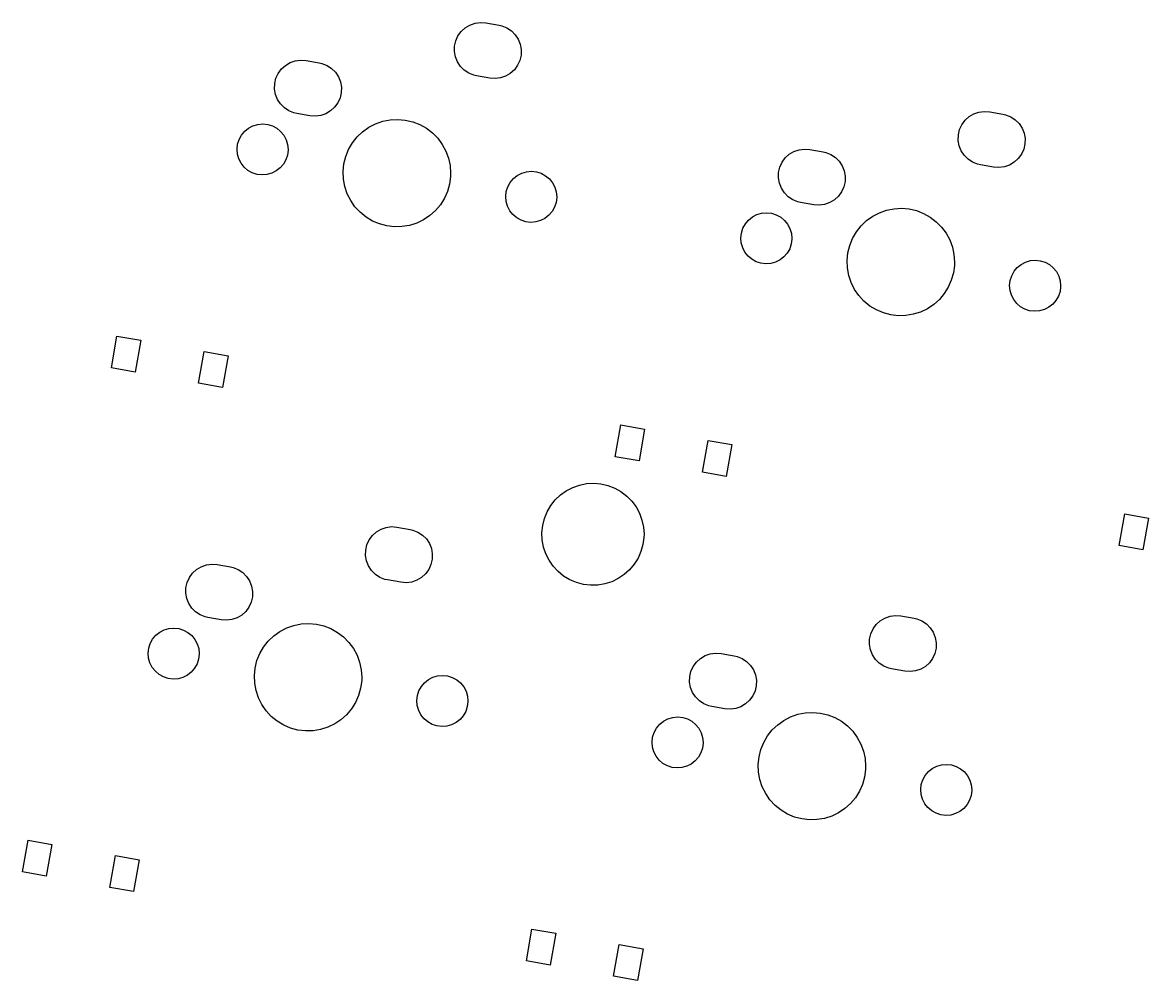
# Model space of a CAD drawing. Extents: x -73 to 324, y -180 to -25.
# Drawn here: x -69.75 to -27.83, y -98.65 to -63 of the extents above; entities that cross this region are included whole.
import ezdxf

# ---------------------------------------------------------------- set-up
doc = ezdxf.new("R2010")
doc.units = 0
doc.layers.add('BLACK', color=7, linetype='CONTINUOUS')

msp = doc.modelspace()

# ---------------------------------------------------------------- linework, layer by layer
at = {"layer": 'BLACK', "linetype": 'CONTINUOUS'}
for p, q in [((-53.4203, -63.3272), (-53.2706, -63.1914)), ((-53.2706, -63.1914), (-53.0966, -63.0886)), ((-53.0966, -63.0886), (-52.9055, -63.0228)), ((-52.9055, -63.0228), (-52.7051, -62.9967)), ((-52.7051, -62.9967), (-52.5035, -63.0115)), ((-52.5035, -63.0115), (-52.0111, -63.0983)), ((-52.0111, -63.0983), (-51.9091, -63.1219)), ((-51.9091, -63.1219), (-51.7215, -63.197)), ((-51.7215, -63.197), (-51.5527, -63.3082)), ((-53.6693, -63.871), (-53.6238, -63.6741)), ((-53.6238, -63.6741), (-53.5397, -63.4903)), ((-53.5397, -63.4903), (-53.4203, -63.3272)), ((-51.5527, -63.3082), (-51.4098, -63.4511)), ((-51.4098, -63.4511), (-51.2986, -63.6199)), ((-51.2986, -63.6199), (-51.2235, -63.8075)), ((-53.6742, -64.0731), (-53.6693, -63.871)), ((-53.6384, -64.272), (-53.6742, -64.0731)), ((-51.2235, -63.8075), (-51.1877, -64.0064)), ((-51.1877, -64.0064), (-51.1927, -64.2085)), ((-59.9652, -64.5902), (-59.7912, -64.4873)), ((-59.7912, -64.4873), (-59.6001, -64.4215)), ((-59.6001, -64.4215), (-59.3997, -64.3955)), ((-59.3997, -64.3955), (-59.1981, -64.4103)), ((-59.1981, -64.4103), (-58.7057, -64.4971)), ((-58.7057, -64.4971), (-58.6037, -64.5206)), ((-58.6037, -64.5206), (-58.4161, -64.5957)), ((-53.5634, -64.4596), (-53.6384, -64.272)), ((-53.4521, -64.6284), (-53.5634, -64.4596)), ((-51.2381, -64.4054), (-51.3223, -64.5892)), ((-51.1927, -64.2085), (-51.2381, -64.4054)), ((-60.3184, -65.0728), (-60.2343, -64.889)), ((-60.2343, -64.889), (-60.1149, -64.7259)), ((-60.1149, -64.7259), (-59.9652, -64.5902)), ((-58.4161, -64.5957), (-58.2473, -64.707)), ((-58.2473, -64.707), (-58.1044, -64.8499)), ((-58.1044, -64.8499), (-57.9932, -65.0186)), ((-53.3092, -64.7713), (-53.4521, -64.6284)), ((-53.1405, -64.8825), (-53.3092, -64.7713)), ((-52.9528, -64.9576), (-53.1405, -64.8825)), ((-52.8508, -64.9811), (-52.9528, -64.9576)), ((-52.3584, -65.068), (-52.8508, -64.9811)), ((-51.5914, -64.8881), (-51.7653, -64.9909)), ((-51.4416, -64.7523), (-51.5914, -64.8881)), ((-51.3223, -64.5892), (-51.4416, -64.7523)), ((-60.3688, -65.4718), (-60.3639, -65.2697)), ((-60.3639, -65.2697), (-60.3184, -65.0728)), ((-57.9932, -65.0186), (-57.9181, -65.2063)), ((-57.9181, -65.2063), (-57.8823, -65.4052)), ((-52.1569, -65.0828), (-52.3584, -65.068)), ((-51.9564, -65.0567), (-52.1569, -65.0828)), ((-51.7653, -64.9909), (-51.9564, -65.0567)), ((-60.333, -65.6707), (-60.3688, -65.4718)), ((-60.258, -65.8584), (-60.333, -65.6707)), ((-57.9327, -65.8042), (-58.0169, -65.9879)), ((-57.8873, -65.6072), (-57.9327, -65.8042)), ((-57.8823, -65.4052), (-57.8873, -65.6072)), ((-60.1467, -66.0271), (-60.258, -65.8584)), ((-60.0038, -66.17), (-60.1467, -66.0271)), ((-59.8351, -66.2813), (-60.0038, -66.17)), ((-58.1362, -66.151), (-58.286, -66.2868)), ((-58.0169, -65.9879), (-58.1362, -66.151)), ((-59.6474, -66.3563), (-59.8351, -66.2813)), ((-59.5454, -66.3799), (-59.6474, -66.3563)), ((-59.053, -66.4667), (-59.5454, -66.3799)), ((-58.8515, -66.4815), (-59.053, -66.4667)), ((-58.651, -66.4555), (-58.8515, -66.4815)), ((-58.4599, -66.3897), (-58.651, -66.4555)), ((-58.286, -66.2868), (-58.4599, -66.3897)), ((-56.3423, -66.6724), (-56.0652, -66.6173)), ((-56.0652, -66.6173), (-55.7831, -66.6017)), ((-55.7831, -66.6017), (-55.5017, -66.6261)), ((-55.5017, -66.6261), (-55.2264, -66.6899)), ((-34.7791, -66.7983), (-34.6597, -66.6352)), ((-34.6597, -66.6352), (-34.51, -66.4994)), ((-34.51, -66.4994), (-34.336, -66.3966)), ((-34.336, -66.3966), (-34.1449, -66.3308)), ((-34.1449, -66.3308), (-33.9445, -66.3047)), ((-33.9445, -66.3047), (-33.7429, -66.3195)), ((-33.7429, -66.3195), (-33.2505, -66.4063)), ((-33.2505, -66.4063), (-33.1486, -66.4299)), ((-33.1486, -66.4299), (-32.9609, -66.505)), ((-32.9609, -66.505), (-32.7922, -66.6162)), ((-32.7922, -66.6162), (-32.6492, -66.7591)), ((-61.6012, -67.1827), (-61.482, -67.0406)), ((-61.482, -67.0406), (-61.3375, -66.9244)), ((-61.3375, -66.9244), (-61.1732, -66.8385)), ((-61.1732, -66.8385), (-60.9954, -66.7862)), ((-60.9954, -66.7862), (-60.8107, -66.7694)), ((-60.8107, -66.7694), (-60.6263, -66.7888)), ((-60.6263, -66.7888), (-60.4492, -66.8436)), ((-60.4492, -66.8436), (-60.2861, -66.9318)), ((-60.2861, -66.9318), (-60.1433, -67.05)), ((-60.1433, -67.05), (-60.0261, -67.1936)), ((-57.2938, -67.2555), (-57.0894, -67.0605)), ((-57.0894, -67.0605), (-56.8595, -66.8962)), ((-56.8595, -66.8962), (-56.6088, -66.766)), ((-56.6088, -66.766), (-56.3423, -66.6724)), ((-55.2264, -66.6899), (-54.963, -66.7918)), ((-54.963, -66.7918), (-54.7165, -66.9299)), ((-54.7165, -66.9299), (-54.4919, -67.1013)), ((-34.9087, -67.179), (-34.8632, -66.9821)), ((-34.8632, -66.9821), (-34.7791, -66.7983)), ((-32.6492, -66.7591), (-32.538, -66.9279)), ((-32.538, -66.9279), (-32.4629, -67.1155)), ((-61.7466, -67.5219), (-61.6905, -67.3451)), ((-61.6905, -67.3451), (-61.6012, -67.1827)), ((-60.0261, -67.1936), (-59.939, -67.3574)), ((-59.939, -67.3574), (-59.8854, -67.5348)), ((-57.6106, -67.7216), (-57.4687, -67.4773)), ((-57.4687, -67.4773), (-57.2938, -67.2555)), ((-54.4919, -67.1013), (-54.2937, -67.3026)), ((-54.2937, -67.3026), (-54.1259, -67.5298)), ((-34.9136, -67.3811), (-34.9087, -67.179)), ((-34.8779, -67.58), (-34.9136, -67.3811)), ((-32.4629, -67.1155), (-32.4271, -67.3144)), ((-32.4271, -67.3144), (-32.4321, -67.5165)), ((-61.7673, -67.7061), (-61.7466, -67.5219)), ((-61.7517, -67.8909), (-61.7673, -67.7061)), ((-61.7006, -68.0691), (-61.7517, -67.8909)), ((-59.8677, -67.7459), (-59.891, -67.9298)), ((-59.8854, -67.5348), (-59.8673, -67.7194)), ((-59.8673, -67.7194), (-59.8677, -67.7459)), ((-57.7166, -67.9835), (-57.6106, -67.7216)), ((-54.1259, -67.5298), (-53.9917, -67.7785)), ((-53.9917, -67.7785), (-53.8939, -68.0435)), ((-41.3543, -68.0339), (-41.2046, -67.8982)), ((-41.2046, -67.8982), (-41.0306, -67.7953)), ((-41.0306, -67.7953), (-40.8395, -67.7295)), ((-40.8395, -67.7295), (-40.6391, -67.7035)), ((-40.6391, -67.7035), (-40.4375, -67.7183)), ((-40.4375, -67.7183), (-39.9451, -67.8051)), ((-39.9451, -67.8051), (-39.8431, -67.8286)), ((-39.8431, -67.8286), (-39.6555, -67.9037)), ((-39.6555, -67.9037), (-39.4868, -68.015)), ((-34.8028, -67.7676), (-34.8779, -67.58)), ((-34.6915, -67.9364), (-34.8028, -67.7676)), ((-32.5617, -67.8972), (-32.681, -68.0603)), ((-32.4775, -67.7134), (-32.5617, -67.8972)), ((-32.4321, -67.5165), (-32.4775, -67.7134)), ((-61.6159, -68.234), (-61.7006, -68.0691)), ((-61.5007, -68.3793), (-61.6159, -68.234)), ((-60.0411, -68.267), (-60.1622, -68.4073)), ((-59.9495, -68.1058), (-60.0411, -68.267)), ((-59.891, -67.9298), (-59.9495, -68.1058)), ((-57.8135, -68.5387), (-57.7847, -68.2576)), ((-57.7847, -68.2576), (-57.7166, -67.9835)), ((-53.8939, -68.0435), (-53.8345, -68.3197)), ((-53.8345, -68.3197), (-53.8145, -68.6015)), ((-41.5578, -68.3808), (-41.4737, -68.197)), ((-41.4737, -68.197), (-41.3543, -68.0339)), ((-39.4868, -68.015), (-39.3438, -68.1579)), ((-39.3438, -68.1579), (-39.2326, -68.3266)), ((-39.2326, -68.3266), (-39.1575, -68.5143)), ((-34.5486, -68.0793), (-34.6915, -67.9364)), ((-34.3799, -68.1905), (-34.5486, -68.0793)), ((-34.1922, -68.2656), (-34.3799, -68.1905)), ((-34.0902, -68.2891), (-34.1922, -68.2656)), ((-33.5978, -68.376), (-34.0902, -68.2891)), ((-33.0047, -68.2989), (-33.1958, -68.3647)), ((-32.8308, -68.196), (-33.0047, -68.2989)), ((-32.681, -68.0603), (-32.8308, -68.196)), ((-61.3595, -68.4995), (-61.5007, -68.3793)), ((-61.1977, -68.5899), (-61.3595, -68.4995)), ((-61.0213, -68.6472), (-61.1977, -68.5899)), ((-60.8372, -68.6692), (-61.0213, -68.6472)), ((-60.6524, -68.6549), (-60.8372, -68.6692)), ((-60.4738, -68.6051), (-60.6524, -68.6549)), ((-60.3083, -68.5215), (-60.4738, -68.6051)), ((-60.1622, -68.4073), (-60.3083, -68.5215)), ((-57.8024, -68.821), (-57.8135, -68.5387)), ((-53.8185, -68.7271), (-53.8561, -69.0071)), ((-53.8145, -68.6015), (-53.8185, -68.7271)), ((-51.4764, -68.8049), (-51.3319, -68.6887)), ((-51.3319, -68.6887), (-51.1676, -68.6028)), ((-51.1676, -68.6028), (-50.9897, -68.5505)), ((-50.9897, -68.5505), (-50.8051, -68.5337)), ((-50.8051, -68.5337), (-50.6207, -68.553)), ((-50.6207, -68.553), (-50.4436, -68.6079)), ((-50.4436, -68.6079), (-50.2805, -68.696)), ((-50.2805, -68.696), (-50.1376, -68.8142)), ((-41.6082, -68.7798), (-41.6033, -68.5777)), ((-41.6033, -68.5777), (-41.5578, -68.3808)), ((-39.1575, -68.5143), (-39.1217, -68.7132)), ((-39.1217, -68.7132), (-39.1267, -68.9152)), ((-33.3963, -68.3908), (-33.5978, -68.376)), ((-33.1958, -68.3647), (-33.3963, -68.3908)), ((-57.7517, -69.0989), (-57.8024, -68.821)), ((-57.6623, -69.3669), (-57.7517, -69.0989)), ((-53.8561, -69.0071), (-53.9328, -69.279)), ((-51.7409, -69.2861), (-51.6849, -69.1094)), ((-51.6849, -69.1094), (-51.5956, -68.9469)), ((-51.5956, -68.9469), (-51.4764, -68.8049)), ((-50.1376, -68.8142), (-50.0204, -68.9579)), ((-50.0204, -68.9579), (-49.9334, -69.1216)), ((-49.9334, -69.1216), (-49.8798, -69.2991)), ((-41.5725, -68.9787), (-41.6082, -68.7798)), ((-41.4974, -69.1664), (-41.5725, -68.9787)), ((-41.3861, -69.3351), (-41.4974, -69.1664)), ((-39.1721, -69.1122), (-39.2563, -69.2959)), ((-39.1267, -68.9152), (-39.1721, -69.1122)), ((-57.536, -69.6196), (-57.6623, -69.3669)), ((-54.047, -69.5374), (-54.1965, -69.7771)), ((-53.9328, -69.279), (-54.047, -69.5374)), ((-51.7616, -69.4704), (-51.7409, -69.2861)), ((-51.7461, -69.6551), (-51.7616, -69.4704)), ((-49.8621, -69.5102), (-49.8853, -69.6941)), ((-49.8798, -69.2991), (-49.8617, -69.4836)), ((-49.8617, -69.4836), (-49.8621, -69.5102)), ((-41.2432, -69.478), (-41.3861, -69.3351)), ((-41.0745, -69.5893), (-41.2432, -69.478)), ((-40.8868, -69.6643), (-41.0745, -69.5893)), ((-39.3756, -69.459), (-39.5254, -69.5948)), ((-39.2563, -69.2959), (-39.3756, -69.459)), ((-57.3754, -69.852), (-57.536, -69.6196)), ((-57.1836, -70.0594), (-57.3754, -69.852)), ((-54.3783, -69.9933), (-54.5887, -70.1818)), ((-54.1965, -69.7771), (-54.3783, -69.9933)), ((-51.695, -69.8334), (-51.7461, -69.6551)), ((-51.6102, -69.9983), (-51.695, -69.8334)), ((-51.4951, -70.1436), (-51.6102, -69.9983)), ((-49.9438, -69.87), (-50.0354, -70.0312)), ((-49.8853, -69.6941), (-49.9438, -69.87)), ((-40.7848, -69.6879), (-40.8868, -69.6643)), ((-40.2924, -69.7747), (-40.7848, -69.6879)), ((-40.0909, -69.7895), (-40.2924, -69.7747)), ((-39.8904, -69.7635), (-40.0909, -69.7895)), ((-39.6993, -69.6977), (-39.8904, -69.7635)), ((-39.5254, -69.5948), (-39.6993, -69.6977)), ((-37.8482, -70.074), (-37.5817, -69.9804)), ((-37.5817, -69.9804), (-37.3046, -69.9253)), ((-37.3046, -69.9253), (-37.0225, -69.9097)), ((-37.0225, -69.9097), (-36.7411, -69.9341)), ((-36.7411, -69.9341), (-36.4659, -69.9979)), ((-36.4659, -69.9979), (-36.2024, -70.0998)), ((-56.9645, -70.2378), (-57.1836, -70.0594)), ((-56.7225, -70.3835), (-56.9645, -70.2378)), ((-56.4624, -70.4937), (-56.7225, -70.3835)), ((-54.8236, -70.3388), (-55.0783, -70.4611)), ((-54.5887, -70.1818), (-54.8236, -70.3388)), ((-51.3539, -70.2637), (-51.4951, -70.1436)), ((-51.192, -70.3542), (-51.3539, -70.2637)), ((-51.0157, -70.4115), (-51.192, -70.3542)), ((-50.8316, -70.4334), (-51.0157, -70.4115)), ((-50.6467, -70.4192), (-50.8316, -70.4334)), ((-50.4682, -70.3693), (-50.6467, -70.4192)), ((-50.3027, -70.2857), (-50.4682, -70.3693)), ((-50.1566, -70.1716), (-50.3027, -70.2857)), ((-50.0354, -70.0312), (-50.1566, -70.1716)), ((-42.8406, -70.4906), (-42.7214, -70.3486)), ((-42.7214, -70.3486), (-42.5769, -70.2324)), ((-42.5769, -70.2324), (-42.4126, -70.1465)), ((-42.4126, -70.1465), (-42.2348, -70.0942)), ((-42.2348, -70.0942), (-42.0501, -70.0774)), ((-42.0501, -70.0774), (-41.8657, -70.0968)), ((-41.8657, -70.0968), (-41.6886, -70.1516)), ((-41.6886, -70.1516), (-41.5255, -70.2398)), ((-41.5255, -70.2398), (-41.3827, -70.358)), ((-41.3827, -70.358), (-41.2655, -70.5016)), ((-38.5332, -70.5635), (-38.3288, -70.3685)), ((-38.3288, -70.3685), (-38.0989, -70.2042)), ((-38.0989, -70.2042), (-37.8482, -70.074)), ((-36.2024, -70.0998), (-35.9559, -70.2379)), ((-35.9559, -70.2379), (-35.7313, -70.4093)), ((-35.7313, -70.4093), (-35.5331, -70.6106)), ((-56.1893, -70.5661), (-56.4624, -70.4937)), ((-55.9087, -70.5993), (-56.1893, -70.5661)), ((-55.6263, -70.5926), (-55.9087, -70.5993)), ((-55.3476, -70.5462), (-55.6263, -70.5926)), ((-55.0783, -70.4611), (-55.3476, -70.5462)), ((-43.0067, -71.0141), (-42.986, -70.8299)), ((-42.986, -70.8299), (-42.9299, -70.6531)), ((-42.9299, -70.6531), (-42.8406, -70.4906)), ((-41.2655, -70.5016), (-41.1784, -70.6654)), ((-41.1784, -70.6654), (-41.1249, -70.8428)), ((-41.1249, -70.8428), (-41.1068, -71.0274)), ((-38.85, -71.0296), (-38.7081, -70.7853)), ((-38.7081, -70.7853), (-38.5332, -70.5635)), ((-35.5331, -70.6106), (-35.3653, -70.8378)), ((-35.3653, -70.8378), (-35.2311, -71.0865)), ((-42.9912, -71.1989), (-43.0067, -71.0141)), ((-42.94, -71.3771), (-42.9912, -71.1989)), ((-41.1304, -71.2378), (-41.1889, -71.4138)), ((-41.1071, -71.0539), (-41.1304, -71.2378)), ((-41.1068, -71.0274), (-41.1071, -71.0539)), ((-38.956, -71.2915), (-38.85, -71.0296)), ((-35.2311, -71.0865), (-35.1333, -71.3515)), ((-42.8553, -71.542), (-42.94, -71.3771)), ((-42.7401, -71.6873), (-42.8553, -71.542)), ((-42.5989, -71.8075), (-42.7401, -71.6873)), ((-41.2805, -71.575), (-41.4016, -71.7153)), ((-41.1889, -71.4138), (-41.2805, -71.575)), ((-39.0529, -71.8467), (-39.0242, -71.5656)), ((-39.0242, -71.5656), (-38.956, -71.2915)), ((-35.1333, -71.3515), (-35.0739, -71.6277)), ((-35.0739, -71.6277), (-35.0539, -71.9095)), ((-42.4371, -71.8979), (-42.5989, -71.8075)), ((-42.2608, -71.9552), (-42.4371, -71.8979)), ((-42.0767, -71.9772), (-42.2608, -71.9552)), ((-41.8918, -71.9629), (-42.0767, -71.9772)), ((-41.7132, -71.9131), (-41.8918, -71.9629)), ((-41.5477, -71.8295), (-41.7132, -71.9131)), ((-41.4016, -71.7153), (-41.5477, -71.8295)), ((-39.0419, -72.129), (-39.0529, -71.8467)), ((-35.0579, -72.0351), (-35.0955, -72.3151)), ((-35.0539, -71.9095), (-35.0579, -72.0351)), ((-32.7158, -72.1129), (-32.5713, -71.9967)), ((-32.5713, -71.9967), (-32.407, -71.9108)), ((-32.407, -71.9108), (-32.2291, -71.8585)), ((-32.2291, -71.8585), (-32.0445, -71.8417)), ((-32.0445, -71.8417), (-31.8601, -71.861)), ((-31.8601, -71.861), (-31.683, -71.9159)), ((-31.683, -71.9159), (-31.5199, -72.004)), ((-31.5199, -72.004), (-31.377, -72.1222)), ((-38.9911, -72.4069), (-39.0419, -72.129)), ((-38.9017, -72.6749), (-38.9911, -72.4069)), ((-35.0955, -72.3151), (-35.1722, -72.587)), ((-32.9804, -72.5941), (-32.9243, -72.4174)), ((-32.9243, -72.4174), (-32.835, -72.2549)), ((-32.835, -72.2549), (-32.7158, -72.1129)), ((-31.377, -72.1222), (-31.2598, -72.2659)), ((-31.2598, -72.2659), (-31.1728, -72.4296)), ((-31.1728, -72.4296), (-31.1192, -72.6071)), ((-38.7754, -72.9276), (-38.9017, -72.6749)), ((-38.6148, -73.16), (-38.7754, -72.9276)), ((-35.2864, -72.8454), (-35.4359, -73.0851)), ((-35.1722, -72.587), (-35.2864, -72.8454)), ((-33.001, -72.7784), (-32.9804, -72.5941)), ((-32.9855, -72.9631), (-33.001, -72.7784)), ((-31.1015, -72.8182), (-31.1247, -73.0021)), ((-31.1192, -72.6071), (-31.1011, -72.7916)), ((-31.1011, -72.7916), (-31.1015, -72.8182)), ((-38.423, -73.3674), (-38.6148, -73.16)), ((-35.6177, -73.3013), (-35.8281, -73.4898)), ((-35.4359, -73.0851), (-35.6177, -73.3013)), ((-32.9344, -73.1414), (-32.9855, -72.9631)), ((-32.8497, -73.3063), (-32.9344, -73.1414)), ((-32.7345, -73.4516), (-32.8497, -73.3063)), ((-31.2748, -73.3392), (-31.396, -73.4796)), ((-31.1832, -73.178), (-31.2748, -73.3392)), ((-31.1247, -73.0021), (-31.1832, -73.178)), ((-38.2039, -73.5458), (-38.423, -73.3674)), ((-37.9619, -73.6915), (-38.2039, -73.5458)), ((-37.7018, -73.8017), (-37.9619, -73.6915)), ((-36.3177, -73.7691), (-36.587, -73.8542)), ((-36.063, -73.6468), (-36.3177, -73.7691)), ((-35.8281, -73.4898), (-36.063, -73.6468)), ((-32.5933, -73.5717), (-32.7345, -73.4516)), ((-32.4314, -73.6622), (-32.5933, -73.5717)), ((-32.2551, -73.7195), (-32.4314, -73.6622)), ((-32.071, -73.7414), (-32.2551, -73.7195)), ((-31.8861, -73.7272), (-32.071, -73.7414)), ((-31.7076, -73.6773), (-31.8861, -73.7272)), ((-31.5421, -73.5937), (-31.7076, -73.6773)), ((-31.396, -73.4796), (-31.5421, -73.5937)), ((-37.4287, -73.8741), (-37.7018, -73.8017)), ((-37.1481, -73.9073), (-37.4287, -73.8741)), ((-36.8657, -73.9006), (-37.1481, -73.9073)), ((-36.587, -73.8542), (-36.8657, -73.9006)), ((-66.4463, -75.8474), (-66.2379, -74.6656)), ((-66.2379, -74.6656), (-65.3516, -74.8219)), ((-65.3516, -74.8219), (-65.56, -76.0037)), ((-63.1964, -76.4204), (-62.988, -75.2387)), ((-62.988, -75.2387), (-62.1017, -75.395)), ((-62.1017, -75.395), (-62.3101, -76.5767)), ((-65.56, -76.0037), (-66.4463, -75.8474)), ((-62.3101, -76.5767), (-63.1964, -76.4204)), ((-47.6857, -79.1554), (-47.4773, -77.9736)), ((-47.4773, -77.9736), (-46.591, -78.1299)), ((-46.591, -78.1299), (-46.7994, -79.3117)), ((-44.4358, -79.7284), (-44.2274, -78.5467)), ((-44.2274, -78.5467), (-43.3411, -78.7029)), ((-43.3411, -78.7029), (-43.5495, -79.8847)), ((-46.7994, -79.3117), (-47.6857, -79.1554)), ((-43.5495, -79.8847), (-44.4358, -79.7284)), ((-49.7251, -80.578), (-49.5067, -80.422)), ((-49.5067, -80.422), (-49.2686, -80.2983)), ((-49.2686, -80.2983), (-49.0154, -80.2093)), ((-49.0154, -80.2093), (-48.7521, -80.157)), ((-48.7521, -80.157), (-48.4842, -80.1422)), ((-48.4842, -80.1422), (-48.2168, -80.1654)), ((-48.2168, -80.1654), (-47.9553, -80.226)), ((-47.9553, -80.226), (-47.705, -80.3228)), ((-47.705, -80.3228), (-47.4709, -80.454)), ((-47.4709, -80.454), (-47.2575, -80.6168)), ((-50.0855, -80.974), (-49.9193, -80.7633)), ((-49.9193, -80.7633), (-49.7251, -80.578)), ((-47.2575, -80.6168), (-47.0692, -80.808)), ((-47.0692, -80.808), (-46.9098, -81.0239)), ((-50.321, -81.4549), (-50.2203, -81.2061)), ((-50.2203, -81.2061), (-50.0855, -80.974)), ((-46.9098, -81.0239), (-46.7823, -81.2601)), ((-46.7823, -81.2601), (-46.6894, -81.5119)), ((-28.9251, -82.4634), (-28.7167, -81.2816)), ((-28.7167, -81.2816), (-27.8304, -81.4379)), ((-50.4131, -81.9823), (-50.3857, -81.7153)), ((-50.3857, -81.7153), (-50.321, -81.4549)), ((-46.6894, -81.5119), (-46.633, -81.7743)), ((-27.8304, -81.4379), (-28.0388, -82.6197)), ((-56.8477, -82.2509), (-56.7283, -82.0878)), ((-56.7283, -82.0878), (-56.5786, -81.952)), ((-56.5786, -81.952), (-56.4046, -81.8491)), ((-56.4046, -81.8491), (-56.2135, -81.7833)), ((-56.2135, -81.7833), (-56.0131, -81.7573)), ((-56.0131, -81.7573), (-55.8115, -81.7721)), ((-55.8115, -81.7721), (-55.3191, -81.8589)), ((-55.3191, -81.8589), (-55.2171, -81.8825)), ((-55.2171, -81.8825), (-55.0295, -81.9575)), ((-55.0295, -81.9575), (-54.8607, -82.0688)), ((-54.8607, -82.0688), (-54.7178, -82.2117)), ((-50.4025, -82.2505), (-50.4131, -81.9823)), ((-46.6177, -82.1613), (-46.6535, -82.4273)), ((-46.633, -81.7743), (-46.614, -82.042)), ((-46.614, -82.042), (-46.6177, -82.1613)), ((-56.9773, -82.6316), (-56.9318, -82.4347)), ((-56.9318, -82.4347), (-56.8477, -82.2509)), ((-54.7178, -82.2117), (-54.6066, -82.3804)), ((-54.6066, -82.3804), (-54.5315, -82.5681)), ((-54.5315, -82.5681), (-54.4957, -82.767)), ((-50.3543, -82.5145), (-50.4025, -82.2505)), ((-50.2694, -82.7691), (-50.3543, -82.5145)), ((-46.6535, -82.4273), (-46.7263, -82.6856)), ((-28.0388, -82.6197), (-28.9251, -82.4634)), ((-56.9822, -82.8336), (-56.9773, -82.6316)), ((-56.9464, -83.0326), (-56.9822, -82.8336)), ((-54.5007, -82.9691), (-54.5461, -83.166)), ((-54.4957, -82.767), (-54.5007, -82.9691)), ((-50.1494, -83.0092), (-50.2694, -82.7691)), ((-49.9968, -83.23), (-50.1494, -83.0092)), ((-46.8348, -82.9311), (-46.9769, -83.1588)), ((-46.7263, -82.6856), (-46.8348, -82.9311)), ((-63.4229, -83.4865), (-63.2732, -83.3508)), ((-63.2732, -83.3508), (-63.0992, -83.2479)), ((-63.0992, -83.2479), (-62.9081, -83.1821)), ((-62.9081, -83.1821), (-62.7077, -83.1561)), ((-62.7077, -83.1561), (-62.5061, -83.1709)), ((-62.5061, -83.1709), (-62.0137, -83.2577)), ((-62.0137, -83.2577), (-61.9117, -83.2812)), ((-61.9117, -83.2812), (-61.7241, -83.3563)), ((-61.7241, -83.3563), (-61.5553, -83.4675)), ((-56.8714, -83.2202), (-56.9464, -83.0326)), ((-56.7601, -83.3889), (-56.8714, -83.2202)), ((-56.6172, -83.5319), (-56.7601, -83.3889)), ((-54.6303, -83.3498), (-54.7496, -83.5129)), ((-54.5461, -83.166), (-54.6303, -83.3498)), ((-49.8146, -83.427), (-49.9968, -83.23)), ((-49.6065, -83.5965), (-49.8146, -83.427)), ((-47.1496, -83.3642), (-47.3495, -83.5433)), ((-46.9769, -83.1588), (-47.1496, -83.3642)), ((-63.6719, -84.0303), (-63.6264, -83.8334)), ((-63.6264, -83.8334), (-63.5423, -83.6496)), ((-63.5423, -83.6496), (-63.4229, -83.4865)), ((-61.5553, -83.4675), (-61.4124, -83.6105)), ((-61.4124, -83.6105), (-61.3012, -83.7792)), ((-61.3012, -83.7792), (-61.2261, -83.9669)), ((-56.4485, -83.6431), (-56.6172, -83.5319)), ((-56.2608, -83.7182), (-56.4485, -83.6431)), ((-56.1588, -83.7417), (-56.2608, -83.7182)), ((-55.6664, -83.8286), (-56.1588, -83.7417)), ((-55.4649, -83.8434), (-55.6664, -83.8286)), ((-55.2644, -83.8173), (-55.4649, -83.8434)), ((-55.0733, -83.7515), (-55.2644, -83.8173)), ((-54.8994, -83.6486), (-55.0733, -83.7515)), ((-54.7496, -83.5129), (-54.8994, -83.6486)), ((-49.3766, -83.7349), (-49.6065, -83.5965)), ((-49.1294, -83.8396), (-49.3766, -83.7349)), ((-48.87, -83.9083), (-49.1294, -83.8396)), ((-47.8146, -83.8086), (-48.0705, -83.8895)), ((-47.5726, -83.6924), (-47.8146, -83.8086)), ((-47.3495, -83.5433), (-47.5726, -83.6924)), ((-63.6768, -84.2324), (-63.6719, -84.0303)), ((-63.641, -84.4313), (-63.6768, -84.2324)), ((-61.2261, -83.9669), (-61.1903, -84.1658)), ((-61.1903, -84.1658), (-61.1953, -84.3678)), ((-48.6035, -83.9399), (-48.87, -83.9083)), ((-48.3352, -83.9336), (-48.6035, -83.9399)), ((-48.0705, -83.8895), (-48.3352, -83.9336)), ((-63.566, -84.619), (-63.641, -84.4313)), ((-63.4547, -84.7877), (-63.566, -84.619)), ((-61.2407, -84.5648), (-61.3249, -84.7485)), ((-61.1953, -84.3678), (-61.2407, -84.5648)), ((-63.3118, -84.9306), (-63.4547, -84.7877)), ((-63.1431, -85.0419), (-63.3118, -84.9306)), ((-62.9554, -85.1169), (-63.1431, -85.0419)), ((-61.594, -85.0474), (-61.7679, -85.1503)), ((-61.4442, -84.9116), (-61.594, -85.0474)), ((-61.3249, -84.7485), (-61.4442, -84.9116)), ((-37.644, -85.1571), (-37.4529, -85.0913)), ((-37.4529, -85.0913), (-37.2525, -85.0653)), ((-37.2525, -85.0653), (-37.0509, -85.0801)), ((-37.0509, -85.0801), (-36.5585, -85.1669)), ((-62.8534, -85.1405), (-62.9554, -85.1169)), ((-62.361, -85.2273), (-62.8534, -85.1405)), ((-62.1594, -85.2421), (-62.361, -85.2273)), ((-61.959, -85.2161), (-62.1594, -85.2421)), ((-61.7679, -85.1503), (-61.959, -85.2161)), ((-59.9168, -85.5266), (-59.6503, -85.433)), ((-59.6503, -85.433), (-59.3732, -85.3779)), ((-59.3732, -85.3779), (-59.0911, -85.3623)), ((-59.0911, -85.3623), (-58.8097, -85.3867)), ((-58.8097, -85.3867), (-58.5344, -85.4505)), ((-58.5344, -85.4505), (-58.271, -85.5524)), ((-38.0871, -85.5589), (-37.9677, -85.3958)), ((-37.9677, -85.3958), (-37.818, -85.26)), ((-37.818, -85.26), (-37.644, -85.1571)), ((-36.5585, -85.1669), (-36.4566, -85.1905)), ((-36.4566, -85.1905), (-36.2689, -85.2655)), ((-36.2689, -85.2655), (-36.1002, -85.3768)), ((-36.1002, -85.3768), (-35.9572, -85.5197)), ((-35.9572, -85.5197), (-35.846, -85.6884)), ((-64.9985, -86.1057), (-64.9092, -85.9432)), ((-64.9092, -85.9432), (-64.79, -85.8012)), ((-64.79, -85.8012), (-64.6455, -85.685)), ((-64.6455, -85.685), (-64.4812, -85.5991)), ((-64.4812, -85.5991), (-64.3034, -85.5468)), ((-64.3034, -85.5468), (-64.1187, -85.53)), ((-64.1187, -85.53), (-63.9343, -85.5494)), ((-63.9343, -85.5494), (-63.7572, -85.6042)), ((-63.7572, -85.6042), (-63.5941, -85.6924)), ((-63.5941, -85.6924), (-63.4513, -85.8106)), ((-63.4513, -85.8106), (-63.3341, -85.9542)), ((-60.6018, -86.0161), (-60.3974, -85.8211)), ((-60.3974, -85.8211), (-60.1675, -85.6568)), ((-60.1675, -85.6568), (-59.9168, -85.5266)), ((-58.271, -85.5524), (-58.0245, -85.6905)), ((-58.0245, -85.6905), (-57.7999, -85.8619)), ((-57.7999, -85.8619), (-57.6017, -86.0632)), ((-38.2216, -86.1416), (-38.2167, -85.9396)), ((-38.2167, -85.9396), (-38.1712, -85.7427)), ((-38.1712, -85.7427), (-38.0871, -85.5589)), ((-35.846, -85.6884), (-35.7709, -85.8761)), ((-35.7709, -85.8761), (-35.7351, -86.075)), ((-65.0753, -86.4667), (-65.0546, -86.2824)), ((-65.0546, -86.2824), (-64.9985, -86.1057)), ((-63.3341, -85.9542), (-63.247, -86.1179)), ((-63.247, -86.1179), (-63.1934, -86.2954)), ((-63.1934, -86.2954), (-63.1753, -86.48)), ((-60.9186, -86.4822), (-60.7767, -86.2379)), ((-60.7767, -86.2379), (-60.6018, -86.0161)), ((-57.6017, -86.0632), (-57.4339, -86.2904)), ((-57.4339, -86.2904), (-57.2997, -86.5391)), ((-38.1859, -86.3406), (-38.2216, -86.1416)), ((-38.1108, -86.5282), (-38.1859, -86.3406)), ((-35.7401, -86.2771), (-35.7855, -86.474)), ((-35.7351, -86.075), (-35.7401, -86.2771)), ((-65.0597, -86.6514), (-65.0753, -86.4667)), ((-65.0086, -86.8297), (-65.0597, -86.6514)), ((-63.199, -86.6904), (-63.2575, -86.8664)), ((-63.1757, -86.5065), (-63.199, -86.6904)), ((-63.1753, -86.48), (-63.1757, -86.5065)), ((-61.0927, -87.0182), (-61.0246, -86.7441)), ((-61.0246, -86.7441), (-60.9186, -86.4822)), ((-57.2997, -86.5391), (-57.2019, -86.8041)), ((-44.6623, -86.7945), (-44.5126, -86.6588)), ((-44.5126, -86.6588), (-44.3386, -86.5559)), ((-44.3386, -86.5559), (-44.1475, -86.4901)), ((-44.1475, -86.4901), (-43.9471, -86.4641)), ((-43.9471, -86.4641), (-43.7455, -86.4789)), ((-43.7455, -86.4789), (-43.2531, -86.5657)), ((-43.2531, -86.5657), (-43.1511, -86.5892)), ((-43.1511, -86.5892), (-42.9635, -86.6643)), ((-42.9635, -86.6643), (-42.7948, -86.7755)), ((-42.7948, -86.7755), (-42.6518, -86.9185)), ((-37.9995, -86.6969), (-38.1108, -86.5282)), ((-37.8566, -86.8399), (-37.9995, -86.6969)), ((-35.8697, -86.6578), (-35.989, -86.8209)), ((-35.7855, -86.474), (-35.8697, -86.6578)), ((-64.9239, -86.9946), (-65.0086, -86.8297)), ((-64.8087, -87.1399), (-64.9239, -86.9946)), ((-64.6675, -87.26), (-64.8087, -87.1399)), ((-63.4702, -87.1679), (-63.6163, -87.2821)), ((-63.3491, -87.0276), (-63.4702, -87.1679)), ((-63.2575, -86.8664), (-63.3491, -87.0276)), ((-61.1215, -87.2993), (-61.0927, -87.0182)), ((-57.2019, -86.8041), (-57.1425, -87.0803)), ((-57.1425, -87.0803), (-57.1225, -87.3621)), ((-44.9113, -87.3383), (-44.8658, -87.1414)), ((-44.8658, -87.1414), (-44.7817, -86.9576)), ((-44.7817, -86.9576), (-44.6623, -86.7945)), ((-42.6518, -86.9185), (-42.5406, -87.0872)), ((-42.5406, -87.0872), (-42.4655, -87.2749)), ((-37.6879, -86.9511), (-37.8566, -86.8399)), ((-37.5002, -87.0262), (-37.6879, -86.9511)), ((-37.3982, -87.0497), (-37.5002, -87.0262)), ((-36.9058, -87.1366), (-37.3982, -87.0497)), ((-36.7043, -87.1514), (-36.9058, -87.1366)), ((-36.5038, -87.1253), (-36.7043, -87.1514)), ((-36.3127, -87.0595), (-36.5038, -87.1253)), ((-36.1388, -86.9566), (-36.3127, -87.0595)), ((-35.989, -86.8209), (-36.1388, -86.9566)), ((-64.5057, -87.3505), (-64.6675, -87.26)), ((-64.3293, -87.4078), (-64.5057, -87.3505)), ((-64.1452, -87.4297), (-64.3293, -87.4078)), ((-63.9604, -87.4155), (-64.1452, -87.4297)), ((-63.7818, -87.3657), (-63.9604, -87.4155)), ((-63.6163, -87.2821), (-63.7818, -87.3657)), ((-61.1104, -87.5816), (-61.1215, -87.2993)), ((-61.0597, -87.8595), (-61.1104, -87.5816)), ((-57.1265, -87.4877), (-57.1641, -87.7677)), ((-57.1225, -87.3621), (-57.1265, -87.4877)), ((-54.9036, -87.7075), (-54.7844, -87.5655)), ((-54.7844, -87.5655), (-54.6399, -87.4493)), ((-54.6399, -87.4493), (-54.4756, -87.3634)), ((-54.4756, -87.3634), (-54.2977, -87.311)), ((-54.2977, -87.311), (-54.1131, -87.2942)), ((-54.1131, -87.2942), (-53.9287, -87.3136)), ((-53.9287, -87.3136), (-53.7516, -87.3685)), ((-53.7516, -87.3685), (-53.5885, -87.4566)), ((-53.5885, -87.4566), (-53.4456, -87.5748)), ((-53.4456, -87.5748), (-53.3284, -87.7185)), ((-44.9162, -87.5404), (-44.9113, -87.3383)), ((-44.8804, -87.7393), (-44.9162, -87.5404)), ((-42.4655, -87.2749), (-42.4297, -87.4738)), ((-42.4297, -87.4738), (-42.4347, -87.6758)), ((-60.9703, -88.1275), (-61.0597, -87.8595)), ((-57.2408, -88.0396), (-57.355, -88.298)), ((-57.1641, -87.7677), (-57.2408, -88.0396)), ((-55.0489, -88.0467), (-54.9929, -87.87)), ((-54.9929, -87.87), (-54.9036, -87.7075)), ((-53.3284, -87.7185), (-53.2414, -87.8822)), ((-53.2414, -87.8822), (-53.1878, -88.0597)), ((-44.8054, -87.927), (-44.8804, -87.7393)), ((-44.6941, -88.0957), (-44.8054, -87.927)), ((-42.4801, -87.8728), (-42.5643, -88.0565)), ((-42.4347, -87.6758), (-42.4801, -87.8728)), ((-60.844, -88.3802), (-60.9703, -88.1275)), ((-60.6834, -88.6126), (-60.844, -88.3802)), ((-57.355, -88.298), (-57.5045, -88.5377)), ((-55.0696, -88.231), (-55.0489, -88.0467)), ((-55.0541, -88.4157), (-55.0696, -88.231)), ((-55.003, -88.5939), (-55.0541, -88.4157)), ((-53.1933, -88.4547), (-53.2518, -88.6306)), ((-53.1701, -88.2707), (-53.1933, -88.4547)), ((-53.1878, -88.0597), (-53.1697, -88.2442)), ((-53.1697, -88.2442), (-53.1701, -88.2707)), ((-44.5512, -88.2386), (-44.6941, -88.0957)), ((-44.3825, -88.3499), (-44.5512, -88.2386)), ((-44.1948, -88.4249), (-44.3825, -88.3499)), ((-44.0928, -88.4485), (-44.1948, -88.4249)), ((-43.6004, -88.5353), (-44.0928, -88.4485)), ((-43.0073, -88.4583), (-43.1984, -88.5241)), ((-42.8334, -88.3554), (-43.0073, -88.4583)), ((-42.6836, -88.2196), (-42.8334, -88.3554)), ((-42.5643, -88.0565), (-42.6836, -88.2196)), ((-60.4916, -88.82), (-60.6834, -88.6126)), ((-60.2725, -88.9984), (-60.4916, -88.82)), ((-57.6863, -88.7539), (-57.8967, -88.9424)), ((-57.5045, -88.5377), (-57.6863, -88.7539)), ((-54.9182, -88.7588), (-55.003, -88.5939)), ((-54.8031, -88.9041), (-54.9182, -88.7588)), ((-53.3434, -88.7918), (-53.4646, -88.9322)), ((-53.2518, -88.6306), (-53.3434, -88.7918)), ((-45.7206, -88.9071), (-45.5428, -88.8548)), ((-45.5428, -88.8548), (-45.3581, -88.838)), ((-45.3581, -88.838), (-45.1737, -88.8574)), ((-45.1737, -88.8574), (-44.9966, -88.9122)), ((-43.3989, -88.5501), (-43.6004, -88.5353)), ((-43.1984, -88.5241), (-43.3989, -88.5501)), ((-41.4069, -88.9648), (-41.1562, -88.8346)), ((-41.1562, -88.8346), (-40.8897, -88.741)), ((-40.8897, -88.741), (-40.6126, -88.6859)), ((-40.6126, -88.6859), (-40.3305, -88.6703)), ((-40.3305, -88.6703), (-40.0491, -88.6947)), ((-40.0491, -88.6947), (-39.7739, -88.7585)), ((-39.7739, -88.7585), (-39.5104, -88.8604)), ((-39.5104, -88.8604), (-39.2639, -88.9985)), ((-60.0305, -89.1441), (-60.2725, -88.9984)), ((-59.7704, -89.2543), (-60.0305, -89.1441)), ((-59.4973, -89.3267), (-59.7704, -89.2543)), ((-58.3863, -89.2216), (-58.6556, -89.3068)), ((-58.1316, -89.0994), (-58.3863, -89.2216)), ((-57.8967, -88.9424), (-58.1316, -89.0994)), ((-54.6619, -89.0243), (-54.8031, -88.9041)), ((-54.5, -89.1148), (-54.6619, -89.0243)), ((-54.3237, -89.1721), (-54.5, -89.1148)), ((-54.1396, -89.194), (-54.3237, -89.1721)), ((-53.9547, -89.1798), (-54.1396, -89.194)), ((-53.7762, -89.1299), (-53.9547, -89.1798)), ((-53.6107, -89.0463), (-53.7762, -89.1299)), ((-53.4646, -88.9322), (-53.6107, -89.0463)), ((-46.2379, -89.4137), (-46.1486, -89.2512)), ((-46.1486, -89.2512), (-46.0294, -89.1092)), ((-46.0294, -89.1092), (-45.8849, -88.993)), ((-45.8849, -88.993), (-45.7206, -88.9071)), ((-44.9966, -88.9122), (-44.8335, -89.0004)), ((-44.8335, -89.0004), (-44.6907, -89.1186)), ((-44.6907, -89.1186), (-44.5735, -89.2622)), ((-44.5735, -89.2622), (-44.4864, -89.4259)), ((-41.8412, -89.3241), (-41.6368, -89.1291)), ((-41.6368, -89.1291), (-41.4069, -88.9648)), ((-39.2639, -88.9985), (-39.0393, -89.1699)), ((-39.0393, -89.1699), (-38.8411, -89.3712)), ((-59.2167, -89.3599), (-59.4973, -89.3267)), ((-58.9343, -89.3532), (-59.2167, -89.3599)), ((-58.6556, -89.3068), (-58.9343, -89.3532)), ((-46.3147, -89.7747), (-46.294, -89.5904)), ((-46.294, -89.5904), (-46.2379, -89.4137)), ((-44.4864, -89.4259), (-44.4328, -89.6034)), ((-44.4328, -89.6034), (-44.4148, -89.788)), ((-42.158, -89.7902), (-42.0161, -89.5459)), ((-42.0161, -89.5459), (-41.8412, -89.3241)), ((-38.8411, -89.3712), (-38.6733, -89.5984)), ((-38.6733, -89.5984), (-38.5391, -89.8471)), ((-46.2991, -89.9594), (-46.3147, -89.7747)), ((-46.248, -90.1377), (-46.2991, -89.9594)), ((-44.4384, -89.9984), (-44.4969, -90.1744)), ((-44.4151, -89.8145), (-44.4384, -89.9984)), ((-44.4148, -89.788), (-44.4151, -89.8145)), ((-42.3322, -90.3262), (-42.264, -90.0521)), ((-42.264, -90.0521), (-42.158, -89.7902)), ((-38.5391, -89.8471), (-38.4413, -90.1121)), ((-38.4413, -90.1121), (-38.3819, -90.3883)), ((-46.1633, -90.3026), (-46.248, -90.1377)), ((-46.0481, -90.4479), (-46.1633, -90.3026)), ((-45.9069, -90.568), (-46.0481, -90.4479)), ((-44.7096, -90.4759), (-44.8557, -90.5901)), ((-44.5885, -90.3356), (-44.7096, -90.4759)), ((-44.4969, -90.1744), (-44.5885, -90.3356)), ((-42.3609, -90.6073), (-42.3322, -90.3262)), ((-38.3819, -90.3883), (-38.3619, -90.6701)), ((-45.7451, -90.6585), (-45.9069, -90.568)), ((-45.5688, -90.7158), (-45.7451, -90.6585)), ((-45.3847, -90.7377), (-45.5688, -90.7158)), ((-45.1998, -90.7235), (-45.3847, -90.7377)), ((-45.0212, -90.6737), (-45.1998, -90.7235)), ((-44.8557, -90.5901), (-45.0212, -90.6737)), ((-42.3499, -90.8896), (-42.3609, -90.6073)), ((-42.2991, -91.1675), (-42.3499, -90.8896)), ((-38.3659, -90.7957), (-38.4035, -91.0757)), ((-38.3619, -90.6701), (-38.3659, -90.7957)), ((-36.143, -91.0155), (-36.0238, -90.8735)), ((-36.0238, -90.8735), (-35.8793, -90.7573)), ((-35.8793, -90.7573), (-35.715, -90.6714)), ((-35.715, -90.6714), (-35.5371, -90.619)), ((-35.5371, -90.619), (-35.3525, -90.6022)), ((-35.3525, -90.6022), (-35.1681, -90.6216)), ((-35.1681, -90.6216), (-34.991, -90.6765)), ((-34.991, -90.6765), (-34.8279, -90.7646)), ((-34.8279, -90.7646), (-34.685, -90.8828)), ((-34.685, -90.8828), (-34.5678, -91.0265)), ((-42.2097, -91.4355), (-42.2991, -91.1675)), ((-38.4802, -91.3476), (-38.5944, -91.6059)), ((-38.4035, -91.0757), (-38.4802, -91.3476)), ((-36.309, -91.539), (-36.2884, -91.3547)), ((-36.2884, -91.3547), (-36.2323, -91.178)), ((-36.2323, -91.178), (-36.143, -91.0155)), ((-34.5678, -91.0265), (-34.4808, -91.1902)), ((-34.4808, -91.1902), (-34.4272, -91.3677)), ((-34.4272, -91.3677), (-34.4091, -91.5522)), ((-42.0834, -91.6882), (-42.2097, -91.4355)), ((-41.9228, -91.9206), (-42.0834, -91.6882)), ((-38.5944, -91.6059), (-38.7439, -91.8457)), ((-36.2935, -91.7237), (-36.309, -91.539)), ((-36.2424, -91.9019), (-36.2935, -91.7237)), ((-34.4327, -91.7627), (-34.4912, -91.9386)), ((-34.4095, -91.5787), (-34.4327, -91.7627)), ((-34.4091, -91.5522), (-34.4095, -91.5787)), ((-41.731, -92.128), (-41.9228, -91.9206)), ((-41.5119, -92.3064), (-41.731, -92.128)), ((-38.9257, -92.0619), (-39.1361, -92.2504)), ((-38.7439, -91.8457), (-38.9257, -92.0619)), ((-36.1576, -92.0668), (-36.2424, -91.9019)), ((-36.0425, -92.2121), (-36.1576, -92.0668)), ((-35.9013, -92.3323), (-36.0425, -92.2121)), ((-34.5828, -92.0998), (-34.704, -92.2402)), ((-34.4912, -91.9386), (-34.5828, -92.0998)), ((-41.2699, -92.4521), (-41.5119, -92.3064)), ((-41.0098, -92.5623), (-41.2699, -92.4521)), ((-40.7367, -92.6347), (-41.0098, -92.5623)), ((-40.4561, -92.6679), (-40.7367, -92.6347)), ((-39.895, -92.6148), (-40.1737, -92.6612)), ((-39.6257, -92.5296), (-39.895, -92.6148)), ((-39.371, -92.4074), (-39.6257, -92.5296)), ((-39.1361, -92.2504), (-39.371, -92.4074)), ((-35.7394, -92.4228), (-35.9013, -92.3323)), ((-35.5631, -92.4801), (-35.7394, -92.4228)), ((-35.379, -92.502), (-35.5631, -92.4801)), ((-35.1941, -92.4878), (-35.379, -92.502)), ((-35.0156, -92.4379), (-35.1941, -92.4878)), ((-34.8501, -92.3543), (-35.0156, -92.4379)), ((-34.704, -92.2402), (-34.8501, -92.3543)), ((-40.1737, -92.6612), (-40.4561, -92.6679)), ((-69.7543, -94.608), (-69.5459, -93.4262)), ((-69.5459, -93.4262), (-68.6596, -93.5825)), ((-68.6596, -93.5825), (-68.868, -94.7643)), ((-66.5044, -95.181), (-66.296, -93.9993)), ((-66.296, -93.9993), (-65.4097, -94.1555)), ((-65.4097, -94.1555), (-65.6181, -95.3373)), ((-68.868, -94.7643), (-69.7543, -94.608)), ((-65.6181, -95.3373), (-66.5044, -95.181)), ((-50.9937, -97.916), (-50.7853, -96.7342)), ((-50.7853, -96.7342), (-49.899, -96.8905)), ((-49.899, -96.8905), (-50.1074, -98.0723)), ((-47.7438, -98.489), (-47.5354, -97.3073)), ((-47.5354, -97.3073), (-46.6491, -97.4635)), ((-46.6491, -97.4635), (-46.8575, -98.6453)), ((-50.1074, -98.0723), (-50.9937, -97.916)), ((-46.8575, -98.6453), (-47.7438, -98.489))]:
    msp.add_line(p, q, dxfattribs=at)

doc.saveas('drawing.dxf')
